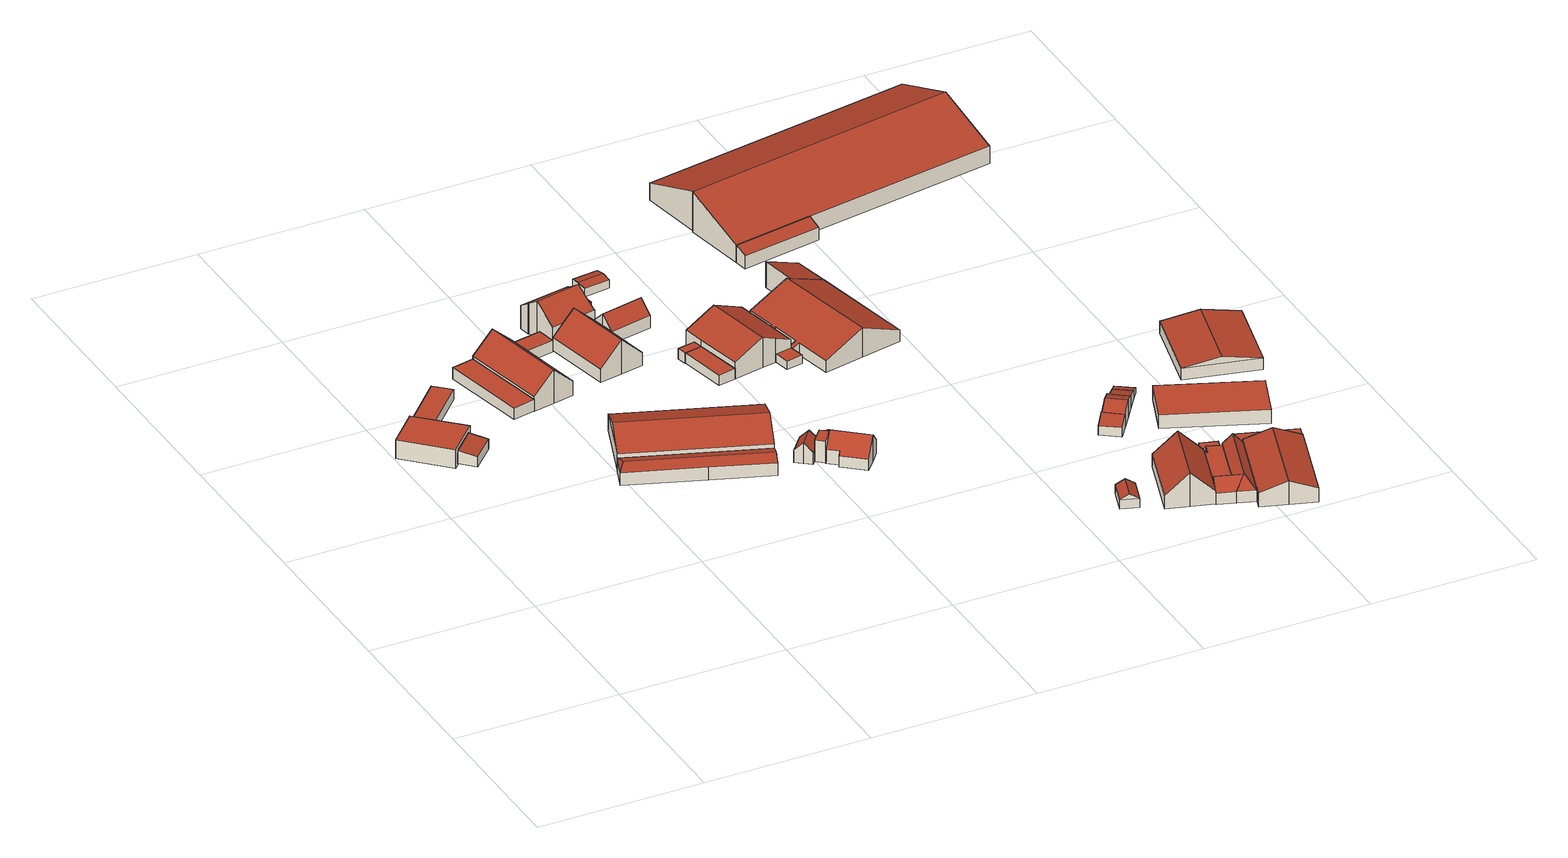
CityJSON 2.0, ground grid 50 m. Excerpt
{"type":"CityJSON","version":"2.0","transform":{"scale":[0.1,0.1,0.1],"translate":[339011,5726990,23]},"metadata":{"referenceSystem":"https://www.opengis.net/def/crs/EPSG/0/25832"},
"CityObjects":{
"building1":{"type":"Building","attributes":{"Geometrietyp2DReferenz":"3000","Gemeindeschluessel":"05170048","function":"31001_2720","roofType":"1000","measuredHeight":5.9},"address":[{"country":"Germany","locality":"Wesel","thoroughfareNumber":"27","thoroughfareName":"Auf dem Heidchen"}],"geometry":[{"type":"Solid","lod":"2","boundaries":[[[[0,1,2,3]],[[4,5,1,0]],[[6,7,5,4]],[[8,9,7,6]],[[3,2,9,8]],[[6,4,0,3,8]],[[1,5,7,9,2]]]],"semantics":{"surfaces":[{"type":"WallSurface"},{"type":"RoofSurface"},{"type":"GroundSurface"}],"values":[[0,0,0,0,0,1,2]]}}]},
"building2":{"type":"Building","attributes":{"Geometrietyp2DReferenz":"3000","Gemeindeschluessel":"05170048","function":"51009_1610","roofType":"2100","measuredHeight":4.13},"geometry":[{"type":"Solid","lod":"2","boundaries":[[[[10,11,12,13]],[[14,15,11,10]],[[16,17,15,14]],[[13,12,17,16]],[[14,10,13,16]],[[11,15,17,12]]]],"semantics":{"surfaces":[{"type":"WallSurface"},{"type":"RoofSurface"},{"type":"GroundSurface"}],"values":[[0,0,0,0,1,2]]}}]},
"building3":{"type":"Building","attributes":{"Geometrietyp2DReferenz":"3000","Gemeindeschluessel":"05170048","function":"31001_2720","roofType":"1000","measuredHeight":3.24},"address":[{"country":"Germany","locality":"Wesel","thoroughfareNumber":"27","thoroughfareName":"Auf dem Heidchen"}],"geometry":[{"type":"Solid","lod":"2","boundaries":[[[[18,19,20,21]],[[22,23,19,18]],[[24,25,23,22]],[[21,20,25,24]],[[22,18,21,24]],[[19,23,25,20]]]],"semantics":{"surfaces":[{"type":"WallSurface"},{"type":"RoofSurface"},{"type":"GroundSurface"}],"values":[[0,0,0,0,1,2]]}}]},
"building4":{"type":"Building","attributes":{"Geometrietyp2DReferenz":"3000","Gemeindeschluessel":"05170048","function":"31001_2720","roofType":"1000","measuredHeight":3.61},"address":[{"country":"Germany","locality":"Wesel","thoroughfareNumber":"27","thoroughfareName":"Auf dem Heidchen"}],"geometry":[{"type":"Solid","lod":"2","boundaries":[[[[26,27,28,29]],[[30,31,27,26]],[[32,33,31,30]],[[29,28,33,32]],[[30,26,29,32]],[[27,31,33,28]]]],"semantics":{"surfaces":[{"type":"WallSurface"},{"type":"RoofSurface"},{"type":"GroundSurface"}],"values":[[0,0,0,0,1,2]]}}]},
"building5":{"type":"Building","attributes":{"Geometrietyp2DReferenz":"3000","Gemeindeschluessel":"05170048","function":"31001_2720","roofType":"3100","measuredHeight":10.62},"address":[{"country":"Germany","locality":"Wesel","thoroughfareNumber":"27","thoroughfareName":"Auf dem Heidchen"}],"geometry":[{"type":"Solid","lod":"2","boundaries":[[[[34,35,36,37]],[[38,39,35,34]],[[40,41,39,38]],[[42,43,41,40]],[[44,45,43,42]],[[46,47,45,44]],[[37,36,47,46]],[[40,38,34,37,42]],[[46,44,42,37]],[[35,39,41,43,45,47,36]]]],"semantics":{"surfaces":[{"type":"WallSurface"},{"type":"RoofSurface"},{"type":"GroundSurface"}],"values":[[0,0,0,0,0,0,0,1,1,2]]}}]},
"building6":{"type":"Building","attributes":{"Geometrietyp2DReferenz":"3000","Gemeindeschluessel":"05170048","function":"31001_2720","roofType":"5000","measuredHeight":5.06},"address":[{"country":"Germany","locality":"Wesel","thoroughfareNumber":"27","thoroughfareName":"Auf dem Heidchen"}],"geometry":[{"type":"Solid","lod":"2","boundaries":[[[[48,49,50,51]],[[52,53,49,48]],[[54,55,53,52]],[[56,57,55,54]],[[58,59,57,56]],[[51,50,59,58]],[[54,52,48,60]],[[48,51,60]],[[51,58,56,54,60]],[[49,53,55,57,59,50]]]],"semantics":{"surfaces":[{"type":"WallSurface"},{"type":"RoofSurface"},{"type":"GroundSurface"}],"values":[[0,0,0,0,0,0,1,1,1,2]]}}]},
"building7":{"type":"Building","attributes":{"Geometrietyp2DReferenz":"3000","Gemeindeschluessel":"05170048","function":"31001_2720","roofType":"3100","measuredHeight":8.72},"address":[{"country":"Germany","locality":"Wesel","thoroughfareNumber":"27","thoroughfareName":"Auf dem Heidchen"}],"geometry":[{"type":"Solid","lod":"2","boundaries":[[[[61,62,63,64]],[[65,66,62,61]],[[67,68,66,65]],[[64,63,68,67]],[[61,69,65]],[[67,70,64]],[[64,70,69,61]],[[65,69,70,67]],[[62,66,68,63]]]],"semantics":{"surfaces":[{"type":"WallSurface"},{"type":"RoofSurface"},{"type":"GroundSurface"}],"values":[[0,0,0,0,0,0,1,1,2]]}}]},
"building8":{"type":"Building","attributes":{"Geometrietyp2DReferenz":"3000","Gemeindeschluessel":"05170048","function":"51009_1610","roofType":"1000","measuredHeight":3.63},"geometry":[{"type":"Solid","lod":"2","boundaries":[[[[71,72,73,74]],[[75,76,72,71]],[[77,45,76,75]],[[74,73,45,77]],[[75,71,74,77]],[[72,76,45,73]]]],"semantics":{"surfaces":[{"type":"WallSurface"},{"type":"RoofSurface"},{"type":"GroundSurface"}],"values":[[0,0,0,0,1,2]]}}]},
"building9":{"type":"Building","attributes":{"Geometrietyp2DReferenz":"3000","Gemeindeschluessel":"05170048","function":"31001_2720","roofType":"3100","measuredHeight":10.77},"address":[{"country":"Germany","locality":"Wesel","thoroughfareNumber":"27","thoroughfareName":"Auf dem Heidchen"}],"geometry":[{"type":"Solid","lod":"2","boundaries":[[[[78,79,80,81]],[[82,83,79,78]],[[84,85,83,82]],[[86,87,85,84]],[[88,89,87,86]],[[90,91,89,88]],[[92,93,91,90]],[[81,80,93,92]],[[88,86,84,82,78,90]],[[81,92,90,78]],[[79,83,85,87,89,91,93,80]]]],"semantics":{"surfaces":[{"type":"WallSurface"},{"type":"RoofSurface"},{"type":"GroundSurface"}],"values":[[0,0,0,0,0,0,0,0,1,1,2]]}}]},
"building10":{"type":"Building","attributes":{"name":"Lühlshof","Gemeindeschluessel":"05170048","Geometrietyp2DReferenz":"3000","function":"31001_1210"},"address":[{"country":"Germany","locality":"Wesel","thoroughfareNumber":"27","thoroughfareName":"Auf dem Heidchen"}],"children":["building10-1","building10-2"]},
"building10-1":{"type":"BuildingPart","attributes":{"roofType":"3100","measuredHeight":11.87},"parents":["building10"],"geometry":[{"type":"MultiSurface","lod":"2","boundaries":[[[94,95,96,97]],[[98,99,95,94]],[[100,101,99,98]],[[102,103,101,100]],[[104,105,103,102]],[[106,107,105,104]],[[108,109,110,111]],[[97,96,109,108]],[[94,97,108,111,112,98]],[[106,104,102,100,98,112]],[[95,99,101,103,105,107,113,110,109,96]],[[112,114,106]],[[114,113,107,106]],[[112,111,115,114]],[[113,114,115,110]]],"semantics":{"surfaces":[{"type":"WallSurface"},{"type":"RoofSurface"},{"type":"GroundSurface"},{"type":"ClosureSurface"}],"values":[0,0,0,0,0,0,0,0,1,1,2,0,3,0,3]}}]},
"building10-2":{"type":"BuildingPart","attributes":{"roofType":"1000","measuredHeight":7.14},"parents":["building10"],"geometry":[{"type":"MultiSurface","lod":"2","boundaries":[[[116,117,107,106]],[[118,119,117,116]],[[120,121,119,118]],[[115,110,121,120]],[[120,118,116,106,115]],[[117,119,121,110,107]],[[114,106,107,113]],[[115,114,113,110]]],"semantics":{"surfaces":[{"type":"WallSurface"},{"type":"RoofSurface"},{"type":"GroundSurface"},{"type":"ClosureSurface"}],"values":[0,0,0,0,1,2,3,3]}}]},
"building11":{"type":"Building","attributes":{"Geometrietyp2DReferenz":"3000","Gemeindeschluessel":"05170048","function":"31001_2463","roofType":"3100","measuredHeight":6.45},"address":[{"country":"Germany","locality":"Wesel","thoroughfareNumber":"25","thoroughfareName":"Auf dem Heidchen"}],"geometry":[{"type":"Solid","lod":"2","boundaries":[[[[122,123,124,125]],[[126,127,123,122]],[[128,129,127,126]],[[130,131,129,128]],[[132,133,131,130]],[[134,135,133,132]],[[125,124,135,134]],[[125,134,132,130,122]],[[128,126,122,130]],[[123,127,129,131,133,135,124]]]],"semantics":{"surfaces":[{"type":"WallSurface"},{"type":"RoofSurface"},{"type":"GroundSurface"}],"values":[[0,0,0,0,0,0,0,1,1,2]]}}]},
"building12":{"type":"Building","attributes":{"Geometrietyp2DReferenz":"3000","Gemeindeschluessel":"05170048","function":"31001_2720","roofType":"1000","measuredHeight":6.87},"address":[{"country":"Germany","locality":"Wesel","thoroughfareNumber":"25","thoroughfareName":"Auf dem Heidchen"}],"geometry":[{"type":"Solid","lod":"2","boundaries":[[[[136,137,133,138]],[[139,140,137,136]],[[141,142,140,139]],[[143,144,142,141]],[[145,146,144,143]],[[147,135,146,145]],[[138,133,135,147]],[[145,143,141,139,136,138,147]],[[137,140,142,144,146,135,133]]]],"semantics":{"surfaces":[{"type":"WallSurface"},{"type":"RoofSurface"},{"type":"GroundSurface"}],"values":[[0,0,0,0,0,0,0,1,2]]}}]},
"building13":{"type":"Building","attributes":{"Geometrietyp2DReferenz":"3000","Gemeindeschluessel":"05170048","function":"31001_1210","roofType":"3100","measuredHeight":8.26},"address":[{"country":"Germany","locality":"Wesel","thoroughfareNumber":"25","thoroughfareName":"Auf dem Heidchen"}],"geometry":[{"type":"Solid","lod":"2","boundaries":[[[[148,149,150,151]],[[152,153,149,148]],[[154,155,153,152]],[[156,157,155,154]],[[158,159,157,156]],[[160,161,159,158]],[[162,163,161,160]],[[164,165,163,162]],[[166,167,165,164]],[[168,169,167,166]],[[170,171,169,168]],[[172,173,171,170]],[[174,175,173,172]],[[151,150,175,174]],[[170,168,166,164,162,172]],[[160,158,156,154,152,148,151,174,172,162]],[[149,153,155,157,159,161,163,165,167,169,171,173,175,150]]]],"semantics":{"surfaces":[{"type":"WallSurface"},{"type":"RoofSurface"},{"type":"GroundSurface"}],"values":[[0,0,0,0,0,0,0,0,0,0,0,0,0,0,1,1,2]]}}]},
"building14":{"type":"Building","attributes":{"Geometrietyp2DReferenz":"3000","Gemeindeschluessel":"05170048","function":"31001_2720","roofType":"3100","measuredHeight":7.72},"address":[{"country":"Germany","locality":"Wesel","thoroughfareNumber":"27","thoroughfareName":"Auf dem Heidchen"}],"geometry":[{"type":"Solid","lod":"2","boundaries":[[[[176,177,178,179]],[[180,96,177,176]],[[181,109,96,180]],[[182,183,109,181]],[[184,185,183,182]],[[186,187,185,184]],[[188,189,187,186]],[[190,191,189,188]],[[192,193,191,190]],[[194,195,193,192]],[[179,178,195,194]],[[190,188,186,184,182,181,180,176,192]],[[179,194,192,176]],[[177,96,109,183,185,187,189,191,193,195,178]]]],"semantics":{"surfaces":[{"type":"WallSurface"},{"type":"RoofSurface"},{"type":"GroundSurface"}],"values":[[0,0,0,0,0,0,0,0,0,0,0,1,1,2]]}}]},
"building15":{"type":"Building","attributes":{"Geometrietyp2DReferenz":"3000","Gemeindeschluessel":"05170048","function":"31001_2720","roofType":"1000","measuredHeight":3.24},"address":[{"country":"Germany","locality":"Wesel","thoroughfareNumber":"27","thoroughfareName":"Auf dem Heidchen"}],"geometry":[{"type":"Solid","lod":"2","boundaries":[[[[196,197,198,199]],[[200,201,197,196]],[[202,203,201,200]],[[199,198,203,202]],[[200,196,199,202]],[[197,201,203,198]]]],"semantics":{"surfaces":[{"type":"WallSurface"},{"type":"RoofSurface"},{"type":"GroundSurface"}],"values":[[0,0,0,0,1,2]]}}]},
"building16":{"type":"Building","attributes":{"Geometrietyp2DReferenz":"3000","Gemeindeschluessel":"05170048","function":"51009_1610","roofType":"1000","measuredHeight":3.26},"geometry":[{"type":"Solid","lod":"2","boundaries":[[[[199,204,205,206]],[[202,207,204,199]],[[208,209,207,202]],[[206,205,209,208]],[[202,199,206,208]],[[204,207,209,205]]]],"semantics":{"surfaces":[{"type":"WallSurface"},{"type":"RoofSurface"},{"type":"GroundSurface"}],"values":[[0,0,0,0,1,2]]}}]},
"building17":{"type":"Building","attributes":{"Geometrietyp2DReferenz":"3000","Gemeindeschluessel":"05170048","function":"51009_1611","roofType":"3100","measuredHeight":3.12},"geometry":[{"type":"Solid","lod":"2","boundaries":[[[[210,211,212,213]],[[214,215,211,210]],[[216,217,215,214]],[[213,212,217,216]],[[210,218,214]],[[216,219,213]],[[213,219,218,210]],[[214,218,219,216]],[[211,215,217,212]]]],"semantics":{"surfaces":[{"type":"WallSurface"},{"type":"RoofSurface"},{"type":"GroundSurface"}],"values":[[0,0,0,0,0,0,1,1,2]]}}]},
"building18":{"type":"Building","attributes":{"Geometrietyp2DReferenz":"3000","Gemeindeschluessel":"05170048","function":"31001_2720","roofType":"3100","measuredHeight":9.5},"address":[{"country":"Germany","locality":"Wesel","thoroughfareNumber":"27","thoroughfareName":"Auf dem Heidchen"}],"geometry":[{"type":"Solid","lod":"2","boundaries":[[[[220,221,222,223]],[[224,204,221,220]],[[225,226,204,224]],[[227,228,226,225]],[[229,230,228,227]],[[231,232,230,229]],[[233,234,232,231]],[[235,236,234,233]],[[237,238,236,235]],[[239,240,238,237]],[[223,222,240,239]],[[225,224,220,223,227]],[[239,237,235,233,231,229,227,223]],[[221,204,226,228,230,232,234,236,238,240,222]]]],"semantics":{"surfaces":[{"type":"WallSurface"},{"type":"RoofSurface"},{"type":"GroundSurface"}],"values":[[0,0,0,0,0,0,0,0,0,0,0,1,1,2]]}}]},
"building19":{"type":"Building","attributes":{"Geometrietyp2DReferenz":"3000","Gemeindeschluessel":"05170048","function":"31001_2720","roofType":"1000","measuredHeight":2.56},"address":[{"country":"Germany","locality":"Wesel","thoroughfareNumber":"27","thoroughfareName":"Auf dem Heidchen"}],"geometry":[{"type":"Solid","lod":"2","boundaries":[[[[241,242,243,244]],[[245,246,242,241]],[[247,248,246,245]],[[244,243,248,247]],[[245,241,244,247]],[[242,246,248,243]]]],"semantics":{"surfaces":[{"type":"WallSurface"},{"type":"RoofSurface"},{"type":"GroundSurface"}],"values":[[0,0,0,0,1,2]]}}]},
"building20":{"type":"Building","attributes":{"Geometrietyp2DReferenz":"3000","Gemeindeschluessel":"05170048","function":"31001_2720","roofType":"3100","measuredHeight":4.49},"address":[{"country":"Germany","locality":"Wesel","thoroughfareNumber":"24","thoroughfareName":"Auf dem Heidchen"}],"geometry":[{"type":"Solid","lod":"2","boundaries":[[[[249,250,251,252]],[[253,254,250,249]],[[255,256,254,253]],[[252,251,256,255]],[[249,257,253]],[[255,258,252]],[[252,258,257,249]],[[253,257,258,255]],[[250,254,256,251]]]],"semantics":{"surfaces":[{"type":"WallSurface"},{"type":"RoofSurface"},{"type":"GroundSurface"}],"values":[[0,0,0,0,0,0,1,1,2]]}}]},
"building21":{"type":"Building","attributes":{"Geometrietyp2DReferenz":"3000","Gemeindeschluessel":"05170048","function":"31001_2720","roofType":"3100","measuredHeight":9.03},"address":[{"country":"Germany","locality":"Wesel","thoroughfareNumber":"27","thoroughfareName":"Auf dem Heidchen"}],"geometry":[{"type":"Solid","lod":"2","boundaries":[[[[259,260,261,262]],[[263,264,260,259]],[[265,266,264,263]],[[267,268,266,265]],[[269,270,268,267]],[[271,272,270,269]],[[273,274,272,271]],[[275,276,274,273]],[[277,278,276,275]],[[279,280,278,277]],[[281,282,280,279]],[[283,284,282,281]],[[285,286,284,283]],[[287,288,286,285]],[[262,261,288,287]],[[273,271,269,267,265,263,259,262,287,285,283,275]],[[281,279,277,275,283]],[[260,264,266,268,270,272,274,276,278,280,282,284,286,288,261]]]],"semantics":{"surfaces":[{"type":"WallSurface"},{"type":"RoofSurface"},{"type":"GroundSurface"}],"values":[[0,0,0,0,0,0,0,0,0,0,0,0,0,0,0,1,1,2]]}}]},
"building22":{"type":"Building","attributes":{"Geometrietyp2DReferenz":"3000","Gemeindeschluessel":"05170048","function":"31001_2724","roofType":"2100","measuredHeight":8.09},"address":[{"country":"Germany","locality":"Wesel","thoroughfareNumber":"27","thoroughfareName":"Auf dem Heidchen"}],"geometry":[{"type":"Solid","lod":"2","boundaries":[[[[289,290,291,292]],[[279,293,290,289]],[[294,295,293,279]],[[292,291,295,294]],[[279,289,292,294]],[[290,293,295,291]]]],"semantics":{"surfaces":[{"type":"WallSurface"},{"type":"RoofSurface"},{"type":"GroundSurface"}],"values":[[0,0,0,0,1,2]]}}]},
"building23":{"type":"Building","attributes":{"Geometrietyp2DReferenz":"3000","Gemeindeschluessel":"05170048","function":"31001_2720","roofType":"3100","measuredHeight":10.55},"address":[{"country":"Germany","locality":"Wesel","thoroughfareNumber":"24","thoroughfareName":"Auf dem Heidchen"}],"geometry":[{"type":"Solid","lod":"2","boundaries":[[[[296,297,298,299]],[[300,301,297,296]],[[302,303,301,300]],[[304,305,303,302]],[[306,307,305,304]],[[308,309,307,306]],[[310,311,309,308]],[[299,298,311,310]],[[304,302,300,306]],[[296,299,310,308,306,300]],[[297,301,303,305,307,309,311,298]]]],"semantics":{"surfaces":[{"type":"WallSurface"},{"type":"RoofSurface"},{"type":"GroundSurface"}],"values":[[0,0,0,0,0,0,0,0,1,1,2]]}}]},
"building24":{"type":"Building","attributes":{"Geometrietyp2DReferenz":"3000","Gemeindeschluessel":"05170048","function":"31001_2720","roofType":"2100","measuredHeight":4.16},"address":[{"country":"Germany","locality":"Wesel","thoroughfareNumber":"24","thoroughfareName":"Auf dem Heidchen"}],"geometry":[{"type":"Solid","lod":"2","boundaries":[[[[312,313,314,315]],[[316,317,313,312]],[[318,319,317,316]],[[320,321,319,318]],[[315,314,321,320]],[[318,316,312,315,320]],[[313,317,319,321,314]]]],"semantics":{"surfaces":[{"type":"WallSurface"},{"type":"RoofSurface"},{"type":"GroundSurface"}],"values":[[0,0,0,0,0,1,2]]}}]},
"building25":{"type":"Building","attributes":{"Gemeindeschluessel":"05170048","Geometrietyp2DReferenz":"3000","function":"31001_2720"},"address":[{"country":"Germany","locality":"Wesel","thoroughfareNumber":"24","thoroughfareName":"Auf dem Heidchen"}],"children":["building25-1","building25-2"]},
"building25-1":{"type":"BuildingPart","attributes":{"roofType":"5000","measuredHeight":6.51},"parents":["building25"],"geometry":[{"type":"Solid","lod":"2","boundaries":[[[[322,323,324,325]],[[326,327,328,329]],[[330,331,327,326]],[[332,333,331,330]],[[325,324,333,332]],[[330,326,329,322,334]],[[322,325,334]],[[325,332,330,334]],[[323,328,327,331,333,324]],[[329,328,323,322]]]],"semantics":{"surfaces":[{"type":"WallSurface"},{"type":"RoofSurface"},{"type":"GroundSurface"},{"type":"ClosureSurface"}],"values":[[0,0,0,0,0,1,1,1,2,3]]}}]},
"building25-2":{"type":"BuildingPart","attributes":{"roofType":"5000","measuredHeight":6.46},"parents":["building25"],"geometry":[{"type":"Solid","lod":"2","boundaries":[[[[335,297,336,337]],[[338,339,297,335]],[[340,298,339,338]],[[329,328,298,340]],[[337,336,323,322]],[[338,335,337,322,341]],[[322,329,341]],[[329,340,338,341]],[[297,339,298,328,323,336]],[[322,323,328,329]]]],"semantics":{"surfaces":[{"type":"WallSurface"},{"type":"RoofSurface"},{"type":"GroundSurface"},{"type":"ClosureSurface"}],"values":[[0,0,0,0,0,1,1,1,2,3]]}}]},
"building26":{"type":"Building","attributes":{"Geometrietyp2DReferenz":"3000","Gemeindeschluessel":"05170048","function":"31001_2720","roofType":"3100","measuredHeight":5.71},"address":[{"country":"Germany","locality":"Wesel","thoroughfareNumber":"24","thoroughfareName":"Auf dem Heidchen"}],"geometry":[{"type":"Solid","lod":"2","boundaries":[[[[342,343,344,345]],[[346,347,343,342]],[[348,349,347,346]],[[350,351,349,348]],[[352,353,351,350]],[[354,355,353,352]],[[345,344,355,354]],[[346,342,345,348]],[[354,352,350,348,345]],[[343,347,349,351,353,355,344]]]],"semantics":{"surfaces":[{"type":"WallSurface"},{"type":"RoofSurface"},{"type":"GroundSurface"}],"values":[[0,0,0,0,0,0,0,1,1,2]]}}]},
"building27":{"type":"Building","attributes":{"Geometrietyp2DReferenz":"3000","Gemeindeschluessel":"05170048","function":"31001_2720","roofType":"1000","measuredHeight":3.12},"address":[{"country":"Germany","locality":"Wesel","thoroughfareNumber":"24","thoroughfareName":"Auf dem Heidchen"}],"geometry":[{"type":"Solid","lod":"2","boundaries":[[[[356,357,311,358]],[[359,360,357,356]],[[361,327,360,359]],[[362,328,327,361]],[[363,298,328,362]],[[358,311,298,363]],[[362,361,359,356,358,363]],[[357,360,327,328,298,311]]]],"semantics":{"surfaces":[{"type":"WallSurface"},{"type":"RoofSurface"},{"type":"GroundSurface"}],"values":[[0,0,0,0,0,0,1,2]]}}]},
"building28":{"type":"Building","attributes":{"Geometrietyp2DReferenz":"3000","Gemeindeschluessel":"05170048","function":"51009_1610","roofType":"1000","measuredHeight":2.56},"geometry":[{"type":"Solid","lod":"2","boundaries":[[[[364,365,366,367]],[[368,360,365,364]],[[369,370,360,368]],[[371,372,370,369]],[[367,366,372,371]],[[369,368,364,367,371]],[[365,360,370,372,366]]]],"semantics":{"surfaces":[{"type":"WallSurface"},{"type":"RoofSurface"},{"type":"GroundSurface"}],"values":[[0,0,0,0,0,1,2]]}}]},
"building29":{"type":"Building","attributes":{"Geometrietyp2DReferenz":"3000","Gemeindeschluessel":"05170048","function":"31001_2720","roofType":"2100","measuredHeight":4.11},"address":[{"country":"Germany","locality":"Wesel","thoroughfareNumber":"24","thoroughfareName":"Auf dem Heidchen"}],"geometry":[{"type":"Solid","lod":"2","boundaries":[[[[354,355,373,374]],[[352,353,355,354]],[[375,376,353,352]],[[374,373,376,375]],[[352,354,374,375]],[[355,353,376,373]]]],"semantics":{"surfaces":[{"type":"WallSurface"},{"type":"RoofSurface"},{"type":"GroundSurface"}],"values":[[0,0,0,0,1,2]]}}]},
"building30":{"type":"Building","attributes":{"Geometrietyp2DReferenz":"3000","Gemeindeschluessel":"05170048","function":"51009_1610","roofType":"2100","measuredHeight":2.52},"geometry":[{"type":"Solid","lod":"2","boundaries":[[[[377,378,379,375]],[[380,381,378,377]],[[374,382,381,380]],[[375,379,382,374]],[[380,377,375,374]],[[378,381,382,379]]]],"semantics":{"surfaces":[{"type":"WallSurface"},{"type":"RoofSurface"},{"type":"GroundSurface"}],"values":[[0,0,0,0,1,2]]}}]},
"building31":{"type":"Building","attributes":{"Geometrietyp2DReferenz":"3000","Gemeindeschluessel":"05170048","function":"31001_2720","roofType":"3100","measuredHeight":7.4},"address":[{"country":"Germany","locality":"Wesel","thoroughfareNumber":"24","thoroughfareName":"Auf dem Heidchen"}],"geometry":[{"type":"Solid","lod":"2","boundaries":[[[[383,384,385,386]],[[387,388,384,383]],[[389,324,388,387]],[[390,333,324,389]],[[391,392,333,390]],[[393,394,392,391]],[[395,396,394,393]],[[386,385,396,395]],[[390,389,387,383,386,391]],[[395,393,391,386]],[[384,388,324,333,392,394,396,385]]]],"semantics":{"surfaces":[{"type":"WallSurface"},{"type":"RoofSurface"},{"type":"GroundSurface"}],"values":[[0,0,0,0,0,0,0,0,1,1,2]]}}]},
"building32":{"type":"Building","attributes":{"Geometrietyp2DReferenz":"3000","Gemeindeschluessel":"05170048","function":"51009_1610","roofType":"1000","measuredHeight":3.85},"geometry":[{"type":"Solid","lod":"2","boundaries":[[[[397,394,398,399]],[[400,401,394,397]],[[402,403,401,400]],[[399,398,403,402]],[[400,397,399,402]],[[394,401,403,398]]]],"semantics":{"surfaces":[{"type":"WallSurface"},{"type":"RoofSurface"},{"type":"GroundSurface"}],"values":[[0,0,0,0,1,2]]}}]},
"building33":{"type":"Building","attributes":{"Geometrietyp2DReferenz":"3000","Gemeindeschluessel":"05170048","function":"31001_2720","roofType":"1000","measuredHeight":4.39},"address":[{"country":"Germany","locality":"Wesel","thoroughfareNumber":"24","thoroughfareName":"Auf dem Heidchen"}],"geometry":[{"type":"Solid","lod":"2","boundaries":[[[[404,405,406,407]],[[408,409,405,404]],[[410,411,409,408]],[[407,406,411,410]],[[408,404,407,410]],[[405,409,411,406]]]],"semantics":{"surfaces":[{"type":"WallSurface"},{"type":"RoofSurface"},{"type":"GroundSurface"}],"values":[[0,0,0,0,1,2]]}}]},
"building34":{"type":"Building","attributes":{"Gemeindeschluessel":"05170048","Geometrietyp2DReferenz":"3000","function":"31001_2724"},"address":[{"country":"Germany","locality":"Wesel","thoroughfareNumber":"27","thoroughfareName":"Auf dem Heidchen"}],"children":["building34-1","building34-2"]},
"building34-1":{"type":"BuildingPart","attributes":{"roofType":"3100","measuredHeight":12.63},"parents":["building34"],"geometry":[{"type":"Solid","lod":"2","boundaries":[[[[412,413,414,415]],[[416,417,413,412]],[[418,419,417,416]],[[420,421,419,418]],[[422,423,421,420]],[[424,425,423,422]],[[426,427,425,424]],[[428,429,427,426]],[[422,420,418,424]],[[416,412,415,428,426,424,418]],[[413,417,419,421,423,425,427,429,414]],[[428,415,414,429]]]],"semantics":{"surfaces":[{"type":"WallSurface"},{"type":"RoofSurface"},{"type":"GroundSurface"},{"type":"ClosureSurface"}],"values":[[0,0,0,0,0,0,0,0,1,1,2,3]]}}]},
"building34-2":{"type":"BuildingPart","attributes":{"roofType":"2100","measuredHeight":5.55},"parents":["building34"],"geometry":[{"type":"MultiSurface","lod":"2","boundaries":[[[430,431,429,432]],[[433,434,431,430]],[[435,414,434,433]],[[430,432,435,433]],[[429,431,434,414]],[[435,432,428,415]],[[429,414,415,428]]],"semantics":{"surfaces":[{"type":"WallSurface"},{"type":"RoofSurface"},{"type":"GroundSurface"},{"type":"ClosureSurface"}],"values":[0,0,0,1,2,0,3]}}]},
"building35":{"type":"Building","attributes":{"Geometrietyp2DReferenz":"3000","Gemeindeschluessel":"05170048","function":"31001_2720","roofType":"3100","measuredHeight":5.83},"address":[{"country":"Germany","locality":"Wesel","thoroughfareNumber":"24","thoroughfareName":"Auf dem Heidchen"}],"geometry":[{"type":"Solid","lod":"2","boundaries":[[[[436,437,438,439]],[[440,441,437,436]],[[442,443,441,440]],[[439,438,443,442]],[[436,444,440]],[[442,445,439]],[[439,445,444,436]],[[440,444,445,442]],[[437,441,443,438]]]],"semantics":{"surfaces":[{"type":"WallSurface"},{"type":"RoofSurface"},{"type":"GroundSurface"}],"values":[[0,0,0,0,0,0,1,1,2]]}}]}
},
"vertices":[
[214,1309,64],[214,1309,5],[138,1382,5],[138,1382,64],[125,1217,64],[125,1217,5],[3,1334,64],[3,1334,5],[92,1426,64],[92,1426,5],
[244,1259,41],[244,1259,10],[204,1298,10],[204,1298,51],[177,1190,41],[177,1190,10],[137,1229,51],[137,1229,10],
[275,1525,41],[275,1525,9],[229,1568,9],[229,1568,41],[138,1382,41],[138,1382,9],[92,1426,41],[92,1426,9],
[441,1376,45],[441,1376,9],[387,1634,9],[387,1634,45],[373,1361,45],[373,1361,9],[320,1620,45],[320,1620,9],
[441,1376,53],[441,1376,7],[506,1389,7],[506,1389,113],[388,1630,53],[388,1630,7],[387,1635,53],[387,1635,7],[452,1648,113],[452,1648,7],[517,1661,53],[517,1661,7],[570,1402,53],[570,1402,7],
[502,1006,49],[502,1006,9],[476,935,9],[476,935,49],[901,862,49],[901,862,9],[888,826,60],[888,826,9],[875,790,49],[875,790,9],[700,854,49],[700,854,9],[500,967,60],
[970,1054,61],[970,1054,11],[573,1199,11],[573,1199,61],[901,862,61],[901,862,11],[502,1006,61],[502,1006,11],[936,958,98],[538,1102,98],
[622,1624,43],[622,1624,7],[611,1680,7],[611,1680,43],[528,1606,43],[528,1606,7],[517,1661,43],
[691,1637,118],[691,1637,11],[622,1624,11],[622,1624,52],[761,1651,52],[761,1651,11],[776,1580,52],[776,1580,11],[775,1580,52],[775,1580,11],[802,1449,52],[802,1449,11],[733,1435,118],[733,1435,11],[663,1421,52],[663,1421,11],
[622,1624,84],[622,1624,12],[761,1651,12],[761,1651,84],[609,1692,131],[609,1692,12],[602,1728,107],[602,1728,12],[601,1727,107],[601,1727,12],[595,1761,84],[595,1761,12],[732,1787,84],[732,1787,12],[760,1655,86],[760,1655,12],[753,1689,12],[753,1689,110],[746,1719,131],[746,1719,12],[746,1719,84],[753,1689,84],
[753,1791,84],[753,1791,12],[759,1759,84],[759,1759,12],[772,1692,84],[772,1692,12],
[959,803,80],[959,803,16],[979,786,16],[979,786,53],[938,820,53],[938,820,16],[983,874,53],[983,874,16],[1003,856,80],[1003,856,16],[1024,839,53],[1024,839,16],[990,799,53],[990,799,16],
[1037,829,84],[1037,829,16],[1024,839,84],[1047,830,84],[1047,830,16],[1044,827,84],[1044,827,16],[1046,817,84],[1046,817,16],[1014,779,84],[1014,779,16],[990,799,84],
[1047,830,77],[1047,830,14],[1044,827,14],[1044,827,81],[1059,845,58],[1059,845,14],[1070,846,51],[1070,846,14],[1088,832,51],[1088,832,14],[1088,821,58],[1088,821,14],[1157,764,58],[1157,764,14],[1132,733,96],[1132,733,14],[1100,695,49],[1100,695,14],[1037,747,49],[1037,747,14],[1043,755,58],[1043,755,14],[1014,779,58],[1014,779,14],[1040,810,96],[1040,810,14],[1046,817,87],[1046,817,14],
[768,1617,89],[768,1617,12],[776,1580,12],[776,1580,51],[761,1651,55],[760,1655,51],[792,1662,51],[792,1662,12],[789,1675,37],[789,1675,12],[820,1681,37],[820,1681,12],[823,1668,51],[823,1668,12],[890,1683,51],[890,1683,12],[898,1645,89],[898,1645,12],[906,1607,51],[906,1607,12],
[992,1274,44],[992,1274,12],[962,1416,12],[962,1416,44],[939,1263,44],[939,1263,12],[909,1405,44],[909,1405,12],
[962,1416,11],[956,1445,11],[956,1445,44],[909,1405,11],[903,1434,44],[903,1434,11],
[820,1826,38],[820,1826,12],[899,1836,12],[899,1836,38],[813,1884,38],[813,1884,12],[892,1894,38],[892,1894,12],[816,1855,43],[895,1865,43],
[992,1274,63],[992,1274,11],[1085,1293,11],[1085,1293,106],[962,1416,63],[949,1480,63],[949,1480,11],[1042,1499,106],[1042,1499,11],[1135,1518,63],[1135,1518,11],[1154,1428,63],[1154,1428,11],[1157,1413,63],[1157,1413,11],[1174,1327,63],[1174,1327,11],[1178,1311,63],[1178,1311,11],[1128,1301,86],[1128,1301,11],
[1188,1263,38],[1188,1263,12],[1178,1311,12],[1178,1311,38],[1138,1253,38],[1138,1253,12],[1128,1301,38],[1128,1301,12],
[1665,204,40],[1665,204,12],[1689,279,12],[1689,279,40],[1613,221,40],[1613,221,12],[1638,296,40],[1638,296,12],[1639,213,57],[1664,287,57],
[1174,1327,27],[1174,1327,3],[1178,1311,3],[1178,1311,27],[1204,1333,40],[1204,1333,3],[1186,1419,40],[1186,1419,3],[1157,1413,27],[1157,1413,3],[1154,1428,27],[1154,1428,3],[1183,1434,40],[1183,1434,3],[1164,1524,40],[1164,1524,3],[1287,1549,94],[1287,1549,3],[1302,1552,87],[1302,1552,3],[1410,1575,40],[1410,1575,3],[1477,1256,40],[1477,1256,3],[1354,1231,94],[1354,1231,3],[1230,1205,40],[1230,1205,3],[1207,1317,40],[1207,1317,3],
[1388,1682,40],[1388,1682,5],[1280,1660,5],[1280,1660,86],[1410,1575,5],[1302,1552,86],[1302,1552,5],
[1852,122,56],[1852,122,16],[1876,195,16],[1876,195,56],[1785,141,122],[1785,141,16],[1718,161,56],[1718,161,16],[1785,367,56],[1785,367,16],[1851,346,122],[1851,346,16],[1918,324,56],[1918,324,16],[1917,323,56],[1917,323,16],
[1759,619,56],[1759,619,14],[1730,578,14],[1730,578,43],[1761,618,56],[1761,618,14],[1812,580,55],[1812,580,14],[1783,540,43],[1783,540,14],
[1903,100,52],[1903,100,16],[1955,83,16],[1955,83,52],[1979,336,52],[1979,336,16],[1928,178,16],[1928,178,52],[2006,327,81],[2006,327,16],[2032,318,52],[2032,318,16],[1942,131,81],
[1852,122,55],[1851,117,16],[1851,117,52],[1863,156,80],[1863,156,16],[1876,195,52],[1941,131,80],
[1812,580,54],[1812,580,13],[1840,619,13],[1840,619,70],[1761,618,54],[1761,618,13],[1789,657,70],[1789,657,13],[1817,696,54],[1817,696,13],[1821,692,54],[1821,692,13],[1868,658,54],[1868,658,13],
[1927,319,47],[1927,319,16],[1917,323,47],[1937,350,47],[1937,350,16],[1979,336,47],[1928,178,47],[1876,195,47],
[1974,338,42],[1974,338,16],[1982,365,16],[1982,365,42],[1937,350,42],[1923,354,42],[1923,354,16],[1932,381,42],[1932,381,16],
[1898,699,13],[1898,699,39],[1851,733,39],[1851,733,13],
[1867,757,31],[1867,757,14],[1851,733,14],[1915,722,31],[1915,722,14],[1898,699,14],
[1948,56,60],[1948,56,16],[2025,31,16],[2025,31,90],[1957,83,60],[1957,83,16],[1955,83,60],[2032,318,60],[2109,293,90],[2109,293,16],[2187,268,60],[2187,268,16],[2102,6,60],[2102,6,16],
[2187,268,54],[2199,306,16],[2199,306,54],[2011,325,54],[2011,325,16],[2023,363,54],[2023,363,16],
[2222,560,58],[2222,560,14],[1942,673,14],[1942,673,58],[2170,421,58],[2170,421,14],[1889,533,58],[1889,533,14],
[1226,1987,139],[1226,1987,14],[1259,1795,14],[1259,1795,68],[1229,1988,139],[1229,1988,14],[1228,1989,140],[1228,1989,14],[1196,2182,68],[1196,2182,14],[2026,2324,68],[2026,2324,14],[2059,2131,140],[2059,2131,14],[2092,1937,68],[2092,1937,14],[1502,1837,68],[1502,1837,14],
[1508,1797,54],[1508,1797,14],[1502,1837,69],[1266,1756,54],[1266,1756,14],[1259,1795,69],
[2275,675,50],[2275,675,13],[2331,915,13],[2331,915,50],[2054,727,50],[2054,727,13],[2111,966,50],[2111,966,13],[2164,701,71],[2221,941,71]
]}
